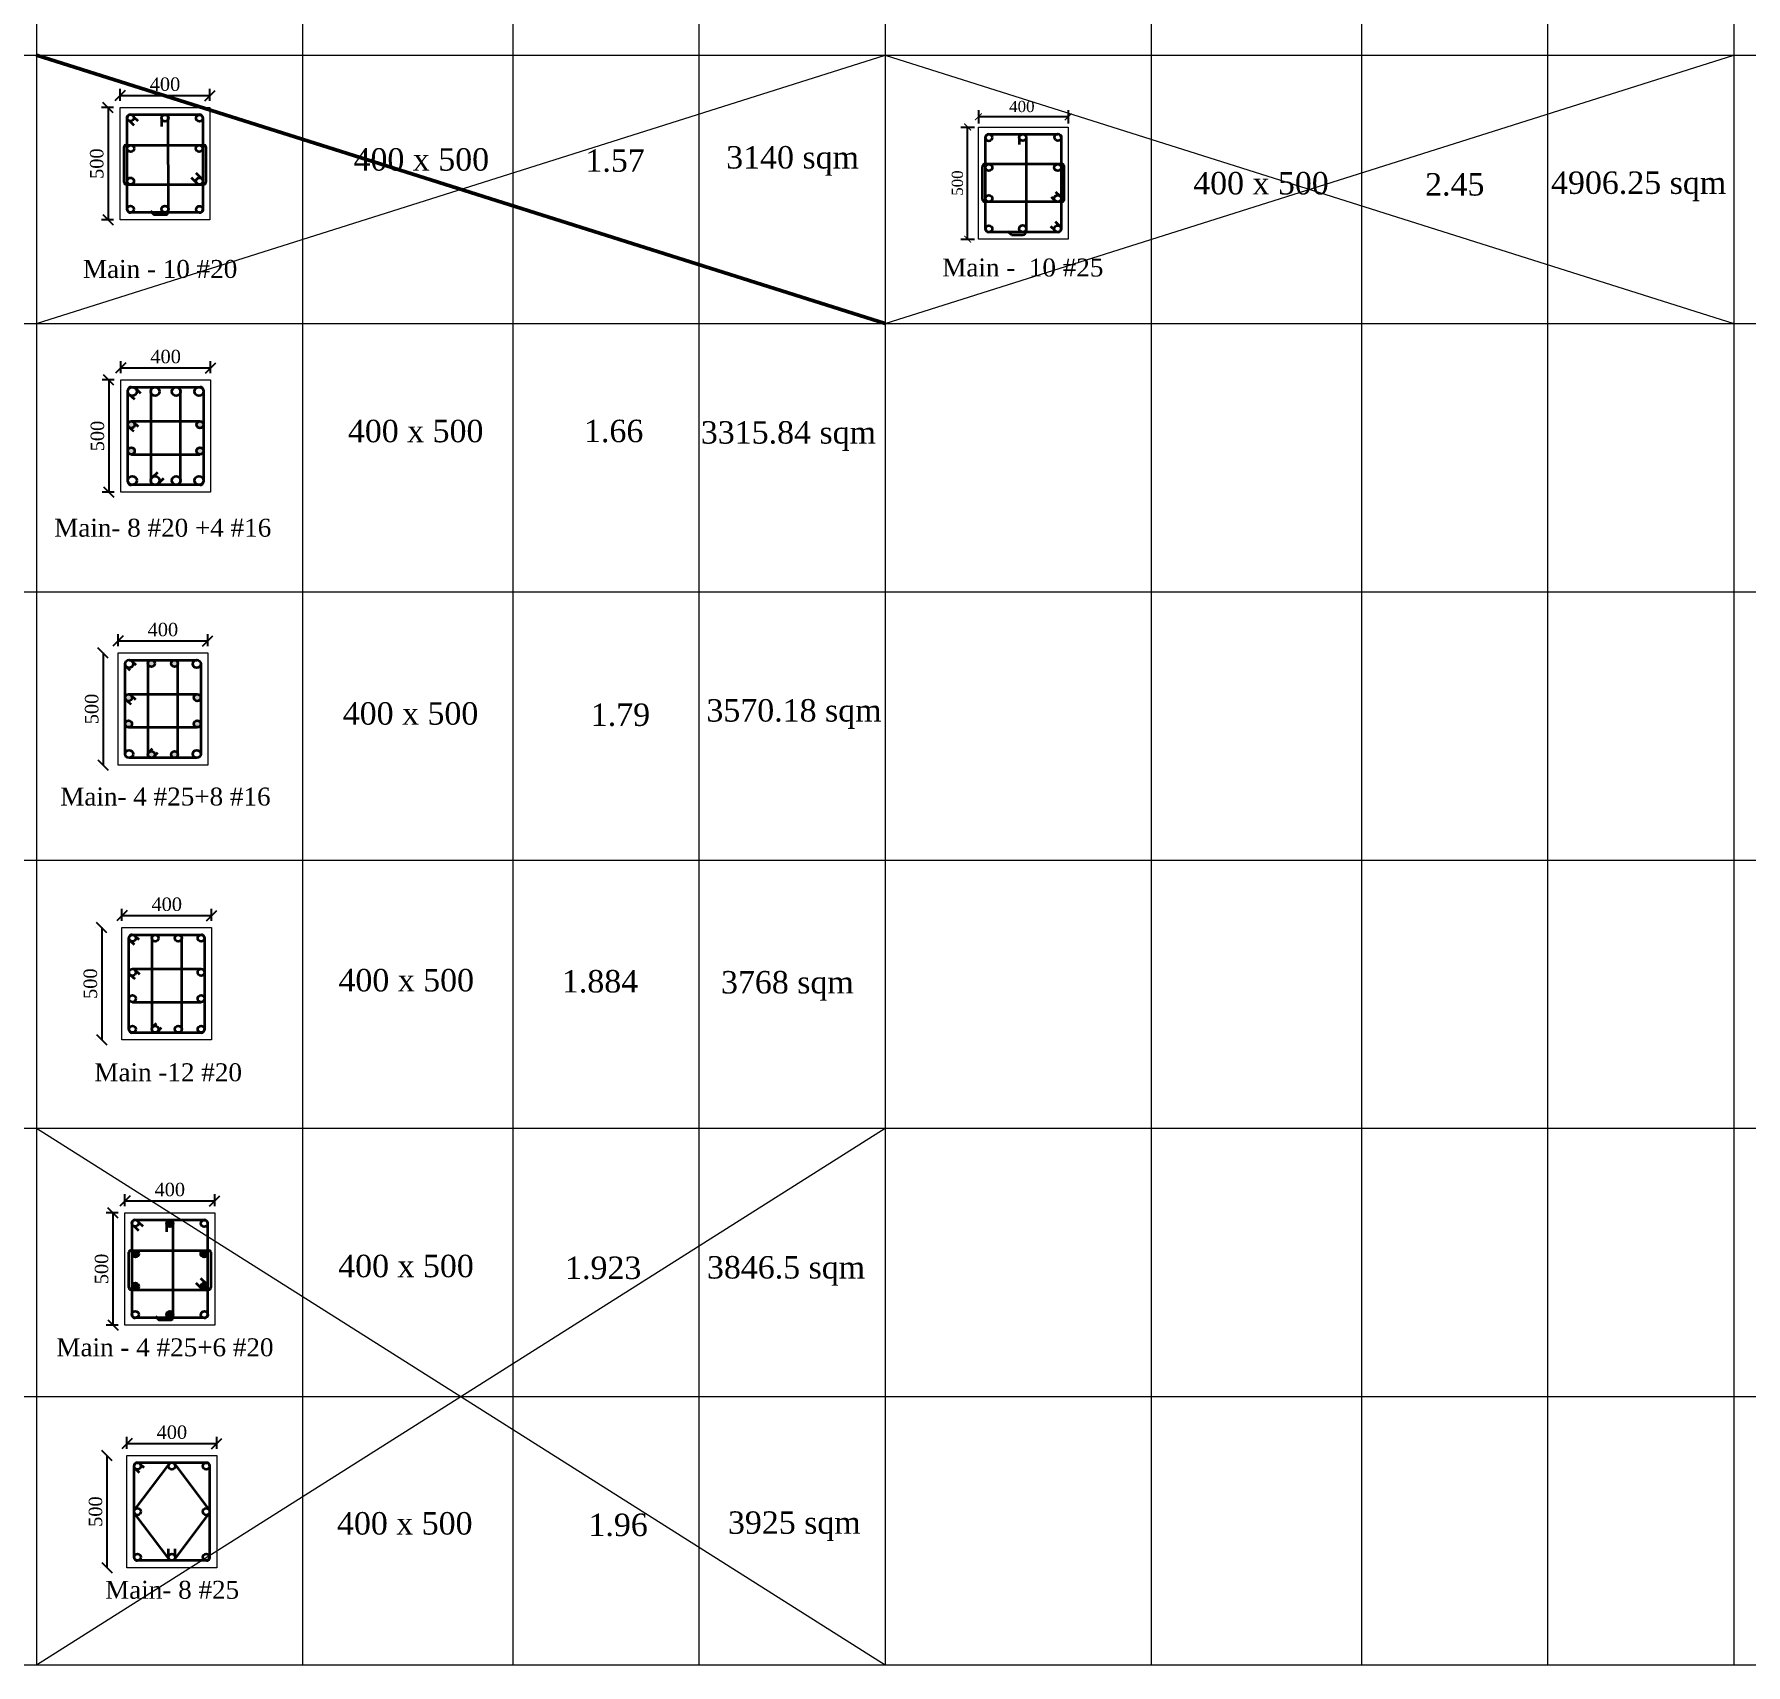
# Model space of a CAD drawing. Header units: millimetres. Extents: x -111267 to 10003021, y -40114 to 2142304.
# Drawn here: x 4318966 to 4357108, y 2074270 to 2110620 of the extents above; entities that cross this region are included whole.
import ezdxf

# ---------------------------------------------------------------- set-up
doc = ezdxf.new("R2010")
doc.units = ezdxf.units.MM
doc.header["$PDMODE"] = 2
doc.linetypes.add('DASHED2', pattern=[0.375, 0.25, -0.125])
doc.layers.add('5a.Hatch-TR-0', color=8, linetype='Continuous')
doc.layers.add('9.Title', color=7, linetype='Continuous')
for name, color, linetype, lineweight in [('object line', 23, 'Continuous', 13), ('reinmt', 241, 'Continuous', 40), ('S-Beam', 4, 'DASHED2', 15), ('S-Dim', 8, 'Continuous', 5)]:
    doc.layers.add(name, color=color, linetype=linetype, lineweight=lineweight)
doc.styles.add('DRIQsmall', font='times.ttf', dxfattribs={"height": 0.2})
doc.styles.add('Section_Scale_250', font='times.ttf', dxfattribs={"height": 250})
doc.styles.add('Times new roman', font='times.ttf', dxfattribs={"height": 300})
doc.dimstyles.new('Scale 20', dxfattribs={"dimscale": 0, "dimtxt": 250, "dimasz": 230, "dimexe": 150, "dimexo": 150, "dimgap": 100, "dimtad": 1, "dimtoh": 1, "dimdec": 0, "dimlfac": 0.2, "dimzin": 0, "dimdsep": 46, "dimtxsty": 'Times new roman', "dimblk": 'OBLIQUE', "dimcen": 0.09, "dimclrd": 256, "dimclrt": 3, "dimadec": 0, "dimazin": 0, "dimtfac": 1, "dimtdec": 0, "dimtofl": 0, "dimtmove": 0, "dimatfit": 3, "dimfxl": 150, "dimfxlon": 1, "dimtolj": 1, "dimtzin": 0, "dimarcsym": 0})
doc.dimstyles.new('Section_Scale 250', dxfattribs={"dimscale": 0, "dimtxt": 250, "dimasz": 150, "dimexe": 150, "dimexo": 150, "dimgap": 100, "dimtad": 1, "dimtoh": 1, "dimdec": 0, "dimlfac": 0.25, "dimzin": 0, "dimdsep": 46, "dimtxsty": 'Section_Scale_250', "dimblk": 'ARCHTICK', "dimcen": 0.09, "dimclrd": 256, "dimclrt": 3, "dimadec": 0, "dimazin": 0, "dimtfac": 1, "dimtdec": 0, "dimtofl": 0, "dimtmove": 0, "dimatfit": 3, "dimfxl": 150, "dimfxlon": 1, "dimtolj": 1, "dimtzin": 0, "dimarcsym": 0})

# ---------------------------------------------------------------- blocks, each defined once
blk = doc.blocks.new('_Oblique')
at = {"color": 0, "linetype": 'ByBlock', "lineweight": -2}
blk.add_line((-0.5, -0.5), (0.5, 0.5), dxfattribs=at)
blk = doc.blocks.new('*D693')
at = {"layer": 'Defpoints', "color": 0, "ltscale": 6, "transparency": 16777216}
for p in [(4320987, 2084344), (4320720, 2081844), (4320987, 2081844)]:
    blk.add_point(p, dxfattribs=at)
at = {"layer": 'S-Dim', "color": 0, "lineweight": -2, "ltscale": 6, "transparency": 16777216}
for p, q in [((4320837, 2084344), (4320570, 2084344)), ((4320837, 2081844), (4320570, 2081844))]:
    blk.add_line(p, q, dxfattribs=at)
at = {"layer": 'S-Dim', "lineweight": -2, "ltscale": 6, "transparency": 16777216}
blk.add_line((4320720, 2084344), (4320720, 2081844), dxfattribs=at)
at = {"layer": 'S-Dim', "lineweight": -2, "ltscale": 6, "transparency": 16777216, "xscale": 230, "yscale": 230, "zscale": 230}
for p, rotation in [((4320720, 2084344), 90), ((4320720, 2081844), 270)]:
    blk.add_blockref('_Oblique', p, dxfattribs=dict(at, rotation=rotation))
at = {"layer": 'S-Dim', "color": 3, "ltscale": 6, "transparency": 16777216, "insert": (4320468, 2083094), "char_height": 300, "attachment_point": 5, "rotation": 90, "style": 'Times new roman'}
blk.add_mtext('\\A1;500', dxfattribs=at)
blk = doc.blocks.new('*D694')
at = {"layer": 'Defpoints', "color": 0, "ltscale": 6, "transparency": 16777216}
for p in [(4322987, 2084611), (4320987, 2084344), (4322987, 2084344)]:
    blk.add_point(p, dxfattribs=at)
at = {"layer": 'S-Dim', "color": 0, "lineweight": -2, "ltscale": 6, "transparency": 16777216}
for p, q in [((4320987, 2084494), (4320987, 2084761)), ((4322987, 2084494), (4322987, 2084761))]:
    blk.add_line(p, q, dxfattribs=at)
at = {"layer": 'S-Dim', "lineweight": -2, "ltscale": 6, "transparency": 16777216}
blk.add_line((4320987, 2084611), (4322987, 2084611), dxfattribs=at)
at = {"layer": 'S-Dim', "lineweight": -2, "ltscale": 6, "transparency": 16777216, "xscale": 230, "yscale": 230, "zscale": 230, "rotation": 180}
blk.add_blockref('_Oblique', (4320987, 2084611), dxfattribs=at)
at = {"layer": 'S-Dim', "lineweight": -2, "ltscale": 6, "transparency": 16777216, "xscale": 230, "yscale": 230, "zscale": 230}
blk.add_blockref('_Oblique', (4322987, 2084611), dxfattribs=at)
at = {"layer": 'S-Dim', "color": 3, "ltscale": 6, "transparency": 16777216, "insert": (4321987, 2084863), "char_height": 300, "attachment_point": 5, "style": 'Times new roman'}
blk.add_mtext('\\A1;400', dxfattribs=at)
blk = doc.blocks.new('*D695')
at = {"layer": 'Defpoints', "color": 0, "ltscale": 6, "transparency": 16777216}
for p in [(4322919, 2090970), (4320919, 2090703), (4322919, 2090703)]:
    blk.add_point(p, dxfattribs=at)
at = {"layer": 'S-Dim', "color": 0, "lineweight": -2, "ltscale": 6, "transparency": 16777216}
for p, q in [((4320919, 2090853), (4320919, 2091120)), ((4322919, 2090853), (4322919, 2091120))]:
    blk.add_line(p, q, dxfattribs=at)
at = {"layer": 'S-Dim', "lineweight": -2, "ltscale": 6, "transparency": 16777216}
blk.add_line((4320919, 2090970), (4322919, 2090970), dxfattribs=at)
at = {"layer": 'S-Dim', "lineweight": -2, "ltscale": 6, "transparency": 16777216, "xscale": 230, "yscale": 230, "zscale": 230, "rotation": 180}
blk.add_blockref('_Oblique', (4320919, 2090970), dxfattribs=at)
at = {"layer": 'S-Dim', "lineweight": -2, "ltscale": 6, "transparency": 16777216, "xscale": 230, "yscale": 230, "zscale": 230}
blk.add_blockref('_Oblique', (4322919, 2090970), dxfattribs=at)
at = {"layer": 'S-Dim', "color": 3, "ltscale": 6, "transparency": 16777216, "insert": (4321919, 2091222), "char_height": 300, "attachment_point": 5, "style": 'Times new roman'}
blk.add_mtext('\\A1;400', dxfattribs=at)
blk = doc.blocks.new('*D696')
at = {"layer": 'Defpoints', "color": 0, "ltscale": 6, "transparency": 16777216}
for p in [(4320919, 2090703, 99385), (4320471, 2088203), (4320919, 2088203, 99385)]:
    blk.add_point(p, dxfattribs=at)
at = {"layer": 'S-Dim', "color": 0, "lineweight": -2, "ltscale": 6, "transparency": 16777216}
for p, q in [((4320322, 2090703), (4320321, 2090703)), ((4320322, 2088203), (4320321, 2088203))]:
    blk.add_line(p, q, dxfattribs=at)
at = {"layer": 'S-Dim', "lineweight": -2, "ltscale": 6, "transparency": 16777216}
blk.add_line((4320471, 2090703), (4320471, 2088203), dxfattribs=at)
at = {"layer": 'S-Dim', "lineweight": -2, "ltscale": 6, "transparency": 16777216, "xscale": 230, "yscale": 230, "zscale": 230}
for p, rotation in [((4320471, 2090703), 90), ((4320471, 2088203), 270)]:
    blk.add_blockref('_Oblique', p, dxfattribs=dict(at, rotation=rotation))
at = {"layer": 'S-Dim', "color": 3, "ltscale": 6, "transparency": 16777216, "insert": (4320218, 2089453), "char_height": 300, "attachment_point": 5, "rotation": 90, "style": 'Times new roman'}
blk.add_mtext('\\A1;500', dxfattribs=at)
blk = doc.blocks.new('*D701')
at = {"layer": 'Defpoints', "color": 0, "ltscale": 6, "transparency": 16777216}
for p in [(4320894, 2102912), (4320627, 2100412), (4320894, 2100412)]:
    blk.add_point(p, dxfattribs=at)
at = {"layer": 'S-Dim', "color": 0, "lineweight": -2, "ltscale": 6, "transparency": 16777216}
for p, q in [((4320744, 2102912), (4320477, 2102912)), ((4320744, 2100412), (4320477, 2100412))]:
    blk.add_line(p, q, dxfattribs=at)
at = {"layer": 'S-Dim', "lineweight": -2, "ltscale": 6, "transparency": 16777216}
blk.add_line((4320627, 2102912), (4320627, 2100412), dxfattribs=at)
at = {"layer": 'S-Dim', "lineweight": -2, "ltscale": 6, "transparency": 16777216, "xscale": 230, "yscale": 230, "zscale": 230}
for p, rotation in [((4320627, 2102912), 90), ((4320627, 2100412), 270)]:
    blk.add_blockref('_Oblique', p, dxfattribs=dict(at, rotation=rotation))
at = {"layer": 'S-Dim', "color": 3, "ltscale": 6, "transparency": 16777216, "insert": (4320375, 2101662), "char_height": 300, "attachment_point": 5, "rotation": 90, "style": 'Times new roman'}
blk.add_mtext('\\A1;500', dxfattribs=at)
blk = doc.blocks.new('*D702')
at = {"layer": 'Defpoints', "color": 0, "ltscale": 6, "transparency": 16777216}
for p in [(4322894, 2103179), (4320894, 2102912), (4322894, 2102912)]:
    blk.add_point(p, dxfattribs=at)
at = {"layer": 'S-Dim', "color": 0, "lineweight": -2, "ltscale": 6, "transparency": 16777216}
for p, q in [((4320894, 2103062), (4320894, 2103329)), ((4322894, 2103062), (4322894, 2103329))]:
    blk.add_line(p, q, dxfattribs=at)
at = {"layer": 'S-Dim', "lineweight": -2, "ltscale": 6, "transparency": 16777216}
blk.add_line((4320894, 2103179), (4322894, 2103179), dxfattribs=at)
at = {"layer": 'S-Dim', "lineweight": -2, "ltscale": 6, "transparency": 16777216, "xscale": 230, "yscale": 230, "zscale": 230, "rotation": 180}
blk.add_blockref('_Oblique', (4320894, 2103179), dxfattribs=at)
at = {"layer": 'S-Dim', "lineweight": -2, "ltscale": 6, "transparency": 16777216, "xscale": 230, "yscale": 230, "zscale": 230}
blk.add_blockref('_Oblique', (4322894, 2103179), dxfattribs=at)
at = {"layer": 'S-Dim', "color": 3, "ltscale": 6, "transparency": 16777216, "insert": (4321894, 2103432), "char_height": 300, "attachment_point": 5, "style": 'Times new roman'}
blk.add_mtext('\\A1;400', dxfattribs=at)
blk = doc.blocks.new('*D780')
at = {"layer": 'Defpoints', "color": 0, "ltscale": 6, "transparency": 16777216}
for p in [(4320880, 2108984), (4320613, 2106484), (4320880, 2106484)]:
    blk.add_point(p, dxfattribs=at)
at = {"layer": 'S-Dim', "color": 0, "lineweight": -2, "ltscale": 6, "transparency": 16777216}
for p, q in [((4320730, 2108984), (4320463, 2108984)), ((4320730, 2106484), (4320463, 2106484))]:
    blk.add_line(p, q, dxfattribs=at)
at = {"layer": 'S-Dim', "lineweight": -2, "ltscale": 6, "transparency": 16777216}
blk.add_line((4320613, 2108984), (4320613, 2106484), dxfattribs=at)
at = {"layer": 'S-Dim', "lineweight": -2, "ltscale": 6, "transparency": 16777216, "xscale": 230, "yscale": 230, "zscale": 230}
for p, rotation in [((4320613, 2108984), 90), ((4320613, 2106484), 270)]:
    blk.add_blockref('_Oblique', p, dxfattribs=dict(at, rotation=rotation))
at = {"layer": 'S-Dim', "color": 3, "ltscale": 6, "transparency": 16777216, "insert": (4320360, 2107734), "char_height": 300, "attachment_point": 5, "rotation": 90, "style": 'Times new roman'}
blk.add_mtext('\\A1;500', dxfattribs=at)
blk = doc.blocks.new('*D781')
at = {"layer": 'Defpoints', "color": 0, "ltscale": 6, "transparency": 16777216}
for p in [(4320880, 2108984), (4322880, 2109251), (4322880, 2108984)]:
    blk.add_point(p, dxfattribs=at)
at = {"layer": 'S-Dim', "color": 0, "lineweight": -2, "ltscale": 6, "transparency": 16777216}
for p, q in [((4320880, 2109134), (4320880, 2109401)), ((4322880, 2109134), (4322880, 2109401))]:
    blk.add_line(p, q, dxfattribs=at)
at = {"layer": 'S-Dim', "lineweight": -2, "ltscale": 6, "transparency": 16777216}
blk.add_line((4320880, 2109251), (4322880, 2109251), dxfattribs=at)
at = {"layer": 'S-Dim', "lineweight": -2, "ltscale": 6, "transparency": 16777216, "xscale": 230, "yscale": 230, "zscale": 230, "rotation": 180}
blk.add_blockref('_Oblique', (4320880, 2109251), dxfattribs=at)
at = {"layer": 'S-Dim', "lineweight": -2, "ltscale": 6, "transparency": 16777216, "xscale": 230, "yscale": 230, "zscale": 230}
blk.add_blockref('_Oblique', (4322880, 2109251), dxfattribs=at)
at = {"layer": 'S-Dim', "color": 3, "ltscale": 6, "transparency": 16777216, "insert": (4321880, 2109504), "char_height": 300, "attachment_point": 5, "style": 'Times new roman'}
blk.add_mtext('\\A1;400', dxfattribs=at)
blk = doc.blocks.new('*D841')
at = {"layer": 'Defpoints', "color": 0, "ltscale": 6, "transparency": 16777216}
for p in [(4322833, 2097094), (4320833, 2096827), (4322833, 2096827)]:
    blk.add_point(p, dxfattribs=at)
at = {"layer": 'S-Dim', "color": 0, "lineweight": -2, "ltscale": 6, "transparency": 16777216}
for p, q in [((4320833, 2096977), (4320833, 2097244)), ((4322833, 2096977), (4322833, 2097244))]:
    blk.add_line(p, q, dxfattribs=at)
at = {"layer": 'S-Dim', "lineweight": -2, "ltscale": 6, "transparency": 16777216}
blk.add_line((4320833, 2097094), (4322833, 2097094), dxfattribs=at)
at = {"layer": 'S-Dim', "lineweight": -2, "ltscale": 6, "transparency": 16777216, "xscale": 230, "yscale": 230, "zscale": 230, "rotation": 180}
blk.add_blockref('_Oblique', (4320833, 2097094), dxfattribs=at)
at = {"layer": 'S-Dim', "lineweight": -2, "ltscale": 6, "transparency": 16777216, "xscale": 230, "yscale": 230, "zscale": 230}
blk.add_blockref('_Oblique', (4322833, 2097094), dxfattribs=at)
at = {"layer": 'S-Dim', "color": 3, "ltscale": 6, "transparency": 16777216, "insert": (4321833, 2097346), "char_height": 300, "attachment_point": 5, "style": 'Times new roman'}
blk.add_mtext('\\A1;400', dxfattribs=at)
blk = doc.blocks.new('*D842')
at = {"layer": 'Defpoints', "color": 0, "ltscale": 6, "transparency": 16777216}
for p in [(4320833, 2096827, 99385), (4320500, 2094327), (4320833, 2094327, 99385)]:
    blk.add_point(p, dxfattribs=at)
at = {"layer": 'S-Dim', "color": 0, "lineweight": -2, "ltscale": 6, "transparency": 16777216}
for p, q in [((4320352, 2096827), (4320350, 2096827)), ((4320352, 2094327), (4320350, 2094327))]:
    blk.add_line(p, q, dxfattribs=at)
at = {"layer": 'S-Dim', "lineweight": -2, "ltscale": 6, "transparency": 16777216}
blk.add_line((4320500, 2096827), (4320500, 2094327), dxfattribs=at)
at = {"layer": 'S-Dim', "lineweight": -2, "ltscale": 6, "transparency": 16777216, "xscale": 230, "yscale": 230, "zscale": 230}
for p, rotation in [((4320500, 2096827), 90), ((4320500, 2094327), 270)]:
    blk.add_blockref('_Oblique', p, dxfattribs=dict(at, rotation=rotation))
at = {"layer": 'S-Dim', "color": 3, "ltscale": 6, "transparency": 16777216, "insert": (4320248, 2095577), "char_height": 300, "attachment_point": 5, "rotation": 90, "style": 'Times new roman'}
blk.add_mtext('\\A1;500', dxfattribs=at)
blk = doc.blocks.new('*D849')
at = {"layer": 'Defpoints', "color": 0, "ltscale": 6, "transparency": 16777216}
for p in [(4323033, 2079201), (4321033, 2078934), (4323033, 2078934)]:
    blk.add_point(p, dxfattribs=at)
at = {"layer": 'S-Dim', "color": 0, "lineweight": -2, "ltscale": 6, "transparency": 16777216}
for p, q in [((4321033, 2079084), (4321033, 2079351)), ((4323033, 2079084), (4323033, 2079351))]:
    blk.add_line(p, q, dxfattribs=at)
at = {"layer": 'S-Dim', "lineweight": -2, "ltscale": 6, "transparency": 16777216}
blk.add_line((4321033, 2079201), (4323033, 2079201), dxfattribs=at)
at = {"layer": 'S-Dim', "lineweight": -2, "ltscale": 6, "transparency": 16777216, "xscale": 230, "yscale": 230, "zscale": 230, "rotation": 180}
blk.add_blockref('_Oblique', (4321033, 2079201), dxfattribs=at)
at = {"layer": 'S-Dim', "lineweight": -2, "ltscale": 6, "transparency": 16777216, "xscale": 230, "yscale": 230, "zscale": 230}
blk.add_blockref('_Oblique', (4323033, 2079201), dxfattribs=at)
at = {"layer": 'S-Dim', "color": 3, "ltscale": 6, "transparency": 16777216, "insert": (4322033, 2079453), "char_height": 300, "attachment_point": 5, "style": 'Times new roman'}
blk.add_mtext('\\A1;400', dxfattribs=at)
blk = doc.blocks.new('*D850')
at = {"layer": 'Defpoints', "color": 0, "ltscale": 6, "transparency": 16777216}
for p in [(4321033, 2078934, 99385), (4320584, 2076434), (4321033, 2076434, 99385)]:
    blk.add_point(p, dxfattribs=at)
at = {"layer": 'S-Dim', "color": 0, "lineweight": -2, "ltscale": 6, "transparency": 16777216}
for p, q in [((4320436, 2078934), (4320434, 2078934)), ((4320436, 2076434), (4320434, 2076434))]:
    blk.add_line(p, q, dxfattribs=at)
at = {"layer": 'S-Dim', "lineweight": -2, "ltscale": 6, "transparency": 16777216}
blk.add_line((4320584, 2078934), (4320584, 2076434), dxfattribs=at)
at = {"layer": 'S-Dim', "lineweight": -2, "ltscale": 6, "transparency": 16777216, "xscale": 230, "yscale": 230, "zscale": 230}
for p, rotation in [((4320584, 2078934), 90), ((4320584, 2076434), 270)]:
    blk.add_blockref('_Oblique', p, dxfattribs=dict(at, rotation=rotation))
at = {"layer": 'S-Dim', "color": 3, "ltscale": 6, "transparency": 16777216, "insert": (4320332, 2077684), "char_height": 300, "attachment_point": 5, "rotation": 90, "style": 'Times new roman'}
blk.add_mtext('\\A1;500', dxfattribs=at)
blk = doc.blocks.new('_ArchTick')
at = {"color": 0, "linetype": 'ByBlock', "const_width": 0.15}
blk.add_lwpolyline([(-0.5, -0.5), (0.5, 0.5)], dxfattribs=at)
blk = doc.blocks.new('*D1219')
at = {"layer": 'Defpoints', "color": 0, "linetype": 'Continuous', "ltscale": 5}
for p in [(4339312, 2108551), (4339767, 2108551), (4339312, 2106051)]:
    blk.add_point(p, dxfattribs=at)
at = {"layer": 'S-Dim', "color": 0, "lineweight": -2, "ltscale": 6}
for p, q in [((4339617, 2108551), (4339917, 2108551)), ((4339617, 2106051), (4339917, 2106051))]:
    blk.add_line(p, q, dxfattribs=at)
at = {"layer": 'S-Dim', "lineweight": -2, "ltscale": 6}
blk.add_line((4339767, 2106051), (4339767, 2108551), dxfattribs=at)
at = {"layer": 'S-Dim', "linetype": 'ByBlock', "lineweight": -2, "ltscale": 5, "xscale": 150, "yscale": 150, "zscale": 150}
for p, rotation in [((4339767, 2108551), 90), ((4339767, 2106051), 270)]:
    blk.add_blockref('_ArchTick', p, dxfattribs=dict(at, rotation=rotation))
at = {"layer": 'S-Dim', "color": 3, "linetype": 'Continuous', "ltscale": 5, "insert": (4339540, 2107301), "char_height": 250, "attachment_point": 5, "rotation": 90, "style": 'Section_Scale_250'}
blk.add_mtext('\\A1;500', dxfattribs=at)
blk = doc.blocks.new('*D1220')
at = {"layer": 'Defpoints', "color": 0, "linetype": 'Continuous', "ltscale": 5}
for p in [(4340008, 2109281), (4342008, 2109281), (4340008, 2108778)]:
    blk.add_point(p, dxfattribs=at)
at = {"layer": 'S-Dim', "color": 0, "lineweight": -2, "ltscale": 6}
for p, q in [((4340008, 2108928), (4340008, 2108628)), ((4342008, 2108928), (4342008, 2108628))]:
    blk.add_line(p, q, dxfattribs=at)
at = {"layer": 'S-Dim', "lineweight": -2, "ltscale": 6}
blk.add_line((4342008, 2108778), (4340008, 2108778), dxfattribs=at)
at = {"layer": 'S-Dim', "linetype": 'ByBlock', "lineweight": -2, "ltscale": 5, "xscale": 150, "yscale": 150, "zscale": 150, "rotation": 180}
blk.add_blockref('_ArchTick', (4340008, 2108778), dxfattribs=at)
at = {"layer": 'S-Dim', "linetype": 'ByBlock', "lineweight": -2, "ltscale": 5, "xscale": 150, "yscale": 150, "zscale": 150}
blk.add_blockref('_ArchTick', (4342008, 2108778), dxfattribs=at)
at = {"layer": 'S-Dim', "color": 3, "linetype": 'Continuous', "ltscale": 5, "insert": (4340975, 2109006), "char_height": 250, "attachment_point": 5, "style": 'Section_Scale_250'}
blk.add_mtext('\\A1;400', dxfattribs=at)

msp = doc.modelspace()

# ---------------------------------------------------------------- hatches: boundary and pattern name
at = {"layer": '5a.Hatch-TR-0', "linetype": 'Continuous'}
h = msp.add_hatch(color=8, dxfattribs=at)
h.dxf.hatch_style = 1
h.paths.add_polyline_path([(4321052.8, 2101329, 1), (4321203.8, 2101329, 1)])
h.paths.add_polyline_path([(4321052.8, 2101915.5, 1), (4321203.9, 2101915.5, 1)])
h.paths.add_polyline_path([(4322584.1, 2101915.5, 1), (4322735.2, 2101915.5, 1)])
h.paths.add_polyline_path([(4322584, 2101329, 1), (4322735.1, 2101329, 1)])
h = msp.add_hatch(color=8, dxfattribs=at)
h.dxf.hatch_style = 1
h.paths.add_polyline_path([(4322166.5, 2096593, 1), (4322015.4, 2096593, 1)])
h.paths.add_polyline_path([(4321651.6, 2096592.8, 1), (4321500.5, 2096592.8, 1)])
h = msp.add_hatch(color=8, dxfattribs=at)
h.dxf.hatch_style = 1
h.paths.add_polyline_path([(4321651.6, 2094561.4, 0.6349148), (4321527.8, 2094619.6), (4321516.9, 2094608.5, 0.169643), (4321500.5, 2094561.4, 1)])
h.paths.add_polyline_path([(4322166.5, 2094561.2, 1), (4322015.4, 2094561.2, 1)])
h.paths.add_polyline_path([(4320992.3, 2095243.6, 1), (4321143.4, 2095243.6, 1)])
h.paths.add_polyline_path([(4321143.4, 2095830.2, 1), (4320992.4, 2095830.2, 1)])
h.paths.add_polyline_path([(4322523.6, 2095830.2, 1), (4322674.7, 2095830.2, 1)])
h.paths.add_polyline_path([(4322674.7, 2095243.6, 1), (4322523.6, 2095243.6, 1)])
h = msp.add_hatch(color=8, dxfattribs=at)
h.dxf.hatch_style = 1
edge = h.paths.add_edge_path()
edge.add_arc((4321987, 2084109.7), 75.5, 0, 360)
h = msp.add_hatch(color=8, dxfattribs=at)
h.dxf.hatch_style = 1
edge = h.paths.add_edge_path()
edge.add_arc((4321223.2, 2083432.7), 75.5, 0, 360)
h = msp.add_hatch(color=8, dxfattribs=at)
h.dxf.hatch_style = 1
edge = h.paths.add_edge_path()
edge.add_arc((4322750.8, 2083432.7), 75.5, 0, 360)
h = msp.add_hatch(color=8, dxfattribs=at)
h.dxf.hatch_style = 1
edge = h.paths.add_edge_path()
edge.add_arc((4321220, 2082705.1), 75.5, 0, 360)
h = msp.add_hatch(color=8, dxfattribs=at)
h.dxf.hatch_style = 1
edge = h.paths.add_edge_path()
edge.add_arc((4322754, 2082705.1), 75.5, 0, 360)
h = msp.add_hatch(color=8, dxfattribs=at)
h.dxf.hatch_style = 1
edge = h.paths.add_edge_path()
edge.add_arc((4321987, 2082078.6), 75.5, 0, 360)

# ---------------------------------------------------------------- linework, layer by layer
at = {"layer": 'object line'}
for points in [[(4320879.6, 2108984.2), (4322879.6, 2108984.2), (4322879.6, 2106484.2), (4320879.6, 2106484.2)], [(4320833.5, 2096827.1), (4322833.5, 2096827.1), (4322833.5, 2094327.1), (4320833.5, 2094327.1)], [(4321032.7, 2078933.9), (4323032.7, 2078933.9), (4323032.7, 2076433.9), (4321032.7, 2076433.9)]]:
    msp.add_lwpolyline(points, close=True, dxfattribs=at)
for points, elevation in [([(4342007.8, 2106050.6), (4340007.8, 2106050.6), (4340007.8, 2108550.6), (4342007.8, 2108550.6)], 99385), ([(4320893.9, 2102912.5), (4322893.9, 2102912.5), (4322893.9, 2100412.5), (4320893.9, 2100412.5)], 99385), ([(4320919, 2090703), (4322919, 2090703), (4322919, 2088203), (4320919, 2088203)], 198769.9), ([(4320987, 2084344.2), (4322987, 2084344.2), (4322987, 2081844.2), (4320987, 2081844.2)], 99385)]:
    msp.add_lwpolyline(points, close=True, dxfattribs=dict(at, elevation=elevation))
at = {"layer": 'reinmt', "linetype": 'Continuous', "lineweight": 35}
for p, q in [((4321037.6, 2106713.6), (4321037.6, 2108754.8)), ((4321096.2, 2108678.5), (4321184.3, 2108592.2)), ((4321109, 2108826.2), (4322650.1, 2108826.2)), ((4321187.4, 2108771.7), (4321275.8, 2108688.7)), ((4321804, 2108749.9), (4321804, 2108560.2)), ((4322721.5, 2108754.8), (4322721.5, 2106713.6)), ((4321006.8, 2108148.1), (4322752.3, 2108148.1)), ((4340165.8, 2106280, 99385), (4340165.8, 2108321.2, 99385)), ((4340237.2, 2108392.6, 99385), (4341778.4, 2108392.6, 99385)), ((4340918.3, 2108317, 99385), (4340918.3, 2108160.6, 99385)), ((4341069.3, 2108318.2, 99385), (4341069.4, 2106219.1, 99385)), ((4341849.7, 2108321.2, 99385), (4341849.7, 2106280, 99385)), ((4320966.8, 2107319.8), (4320966.8, 2108108.1)), ((4322792.3, 2108108.1), (4322792.3, 2107319.8)), ((4322461.6, 2107421.7), (4322586.3, 2107299.7)), ((4322565.5, 2107531.9), (4322691.1, 2107406.2)), ((4340095, 2106940.9, 99385), (4340095, 2107664, 99385)), ((4341862.3, 2107724.4, 99385), (4340153.2, 2107724.4, 99385)), ((4341920.5, 2106939.4, 99385), (4341920.5, 2107664.6, 99385)), ((4321016.8, 2107269.8), (4322742.3, 2107269.8)), ((4341823.2, 2107015.7, 99385), (4341734.9, 2107098.7, 99385)), ((4322650.1, 2106642.2), (4321109, 2106642.2)), ((4341862.3, 2106882.7, 99385), (4340153.2, 2106882.7, 99385)), ((4341724.9, 2106900.5, 99385), (4341636.6, 2106983.5, 99385)), ((4341706.9, 2106249.2, 99385), (4341618.5, 2106332.2, 99385)), ((4341815.8, 2106347.7, 99385), (4341727.7, 2106434, 99385)), ((4341778.4, 2106208.6, 99385), (4340237.2, 2106208.6, 99385)), ((4340747.6, 2106149.9, 99385), (4340664.4, 2106219.7, 99385)), ((4340747.6, 2106149.9, 99385), (4340999.4, 2106149.9, 99385)), ((4321052, 2100641.8, 99385), (4321052, 2102683, 99385)), ((4321090.5, 2102579.3, 99385), (4321198.7, 2102481.1, 99385)), ((4321123.4, 2102754.4, 99385), (4322664.5, 2102754.4, 99385)), ((4321226.3, 2102718.1, 99385), (4321330.9, 2102616.3, 99385)), ((4321560.9, 2102656.2, 99385), (4321560.9, 2100668.7, 99385)), ((4322227, 2100668.7, 99385), (4322227, 2102656.2, 99385)), ((4322735.9, 2102683, 99385), (4322735.9, 2100641.8, 99385)), ((4321084.7, 2101853.9, 99385), (4321183.6, 2101767.9, 99385)), ((4321128.3, 2101991.1, 99385), (4322659.6, 2101991.1, 99385)), ((4321179, 2101971.5, 99385), (4321282.8, 2101874, 99385)), ((4321130, 2101253.4, 99385), (4322659.6, 2101253.4, 99385)), ((4322664.5, 2100570.5, 99385), (4321123.4, 2100570.5, 99385)), ((4321592.2, 2100740.9, 99385), (4321717.9, 2100856.7, 99385)), ((4321724.9, 2100596, 99385), (4321853.7, 2100720.3, 99385)), ((4320991.6, 2094573.5), (4320991.6, 2096580.7)), ((4321008.2, 2096529), (4321096.4, 2096442.7)), ((4321079.9, 2096669), (4322587.1, 2096669)), ((4321140.3, 2096645.2), (4321228.6, 2096562.2)), ((4321500.5, 2096604.9), (4321500.5, 2094561.4)), ((4322166.5, 2094564.1), (4322166.5, 2096593)), ((4322675.4, 2096580.7), (4322675.4, 2094573.5)), ((4321024.3, 2095768.5), (4321123.2, 2095682.6)), ((4321067.9, 2095905.7), (4322599.2, 2095905.7)), ((4321118.6, 2095886.2), (4321222.4, 2095788.6)), ((4321069.5, 2095168.1), (4322599.1, 2095168.1)), ((4322586.4, 2094485.1), (4321079.3, 2094485.1)), ((4321516.9, 2094608.5), (4321601.7, 2094694.9)), ((4321634.5, 2094513.6), (4321717.7, 2094603.7)), ((4321077.1, 2088432.4, 198769.9), (4321077.1, 2090473.6, 198769.9)), ((4321103.6, 2090411.9, 298154.9), (4321191.7, 2090325.7, 298154.9)), ((4321148.4, 2090545, 198769.9), (4322689.6, 2090545, 198769.9)), ((4321207.7, 2090521.2, 298154.9), (4321296.1, 2090438.1, 298154.9)), ((4321586, 2090480.8, 198769.9), (4321586, 2088437.3, 198769.9)), ((4322252, 2088440, 198769.9), (4322252, 2090480.8, 198769.9)), ((4322761, 2090473.6, 198769.9), (4322761, 2088432.4, 198769.9)), ((4321109.8, 2089644.4, 198769.9), (4321208.7, 2089558.5, 198769.9)), ((4321153.4, 2089781.6, 198769.9), (4322684.7, 2089781.6, 198769.9)), ((4321204.1, 2089762.1, 198769.9), (4321307.9, 2089664.5, 198769.9)), ((4321155, 2089044, 198769.9), (4322684.7, 2089044, 198769.9)), ((4322689.6, 2088361, 198769.9), (4321148.4, 2088361, 198769.9)), ((4321602.4, 2088484.4, 198769.9), (4321687.2, 2088570.8, 198769.9)), ((4321720, 2088389.5, 198769.9), (4321803.2, 2088479.6, 198769.9)), ((4321145.1, 2082073.5, 99385), (4321145.1, 2084114.8, 99385)), ((4321216.4, 2084186.1, 99385), (4322757.6, 2084186.1, 99385)), ((4321294.9, 2084131.6, 99385), (4321383.2, 2084048.6, 99385)), ((4321911.5, 2084109.9, 99385), (4321911.5, 2083920.1, 99385)), ((4322828.9, 2084114.8, 99385), (4322828.9, 2082073.5, 99385)), ((4321203.6, 2084038.4, 99385), (4321291.8, 2083952.1, 99385)), ((4321074.3, 2082679.7, 99385), (4321074.3, 2083468, 99385)), ((4321114.3, 2083508, 99385), (4322859.7, 2083508, 99385)), ((4322899.7, 2083468, 99385), (4322899.7, 2082679.7, 99385)), ((4321124.3, 2082629.7, 99385), (4322849.7, 2082629.7, 99385)), ((4322569.1, 2082781.6, 99385), (4322693.7, 2082659.6, 99385)), ((4322672.9, 2082891.9, 99385), (4322798.5, 2082766.2, 99385)), ((4322757.6, 2082002.2, 99385), (4321216.4, 2082002.2, 99385)), ((4321262.2, 2078775.9), (4322803.3, 2078775.9)), ((4321190.8, 2076663.3), (4321190.8, 2078704.5)), ((4321206, 2077729.4), (4321971.3, 2078744.3)), ((4321217.3, 2078642.9, 99385), (4321305.4, 2078556.6, 99385)), ((4321321.5, 2078752.1, 99385), (4321409.8, 2078669, 99385)), ((4322093, 2078745.8), (4322858.9, 2077730.1)), ((4322874.7, 2078704.5), (4322874.7, 2076663.3)), ((4321972.4, 2076622), (4321206.6, 2077637.7)), ((4322859.4, 2077638.4), (4322094.2, 2076623.5)), ((4322803.3, 2076591.9), (4321262.2, 2076591.9)), ((4321957.6, 2076675.5), (4321957.6, 2076855)), ((4322108, 2076674.1), (4322108, 2076853.6))]:
    msp.add_line(p, q, dxfattribs=at)
msp.add_lwpolyline([(4321558.3, 2106678.8), (4321632.1, 2106597.2), (4321894.6, 2106597.2, 0.4142858), (4321954.6, 2106657.2), (4321954.1, 2108761.9)], format="xyb", dxfattribs=at)
at = {"layer": 'reinmt', "linetype": 'Continuous', "lineweight": 35, "elevation": 99385}
msp.add_lwpolyline([(4321665.8, 2082038.7), (4321739.5, 2081957.1), (4322002.1, 2081957.1, 0.4142858), (4322062.1, 2082017.1), (4322061.6, 2084121.8)], format="xyb", dxfattribs=at)
at = {"layer": 'reinmt', "linetype": 'Continuous', "lineweight": 35}
for centre, radius in [((4321109, 2108754.8), 75.5), ((4321879.6, 2108749.8), 75.5), ((4322647.6, 2108748.2), 75.5), ((4321115.8, 2108072.8), 75.5), ((4322643.3, 2108072.8), 75.5), ((4340239.7, 2108314.5, 99385), 75.5), ((4340993.8, 2108317, 99385), 75.5), ((4341778.4, 2108321.2, 99385), 75.5), ((4321112.5, 2107345.1), 75.5), ((4322646.6, 2107345.1), 75.5), ((4340241.4, 2107648.8, 99385), 75.5), ((4341774.2, 2107648.8, 99385), 75.5), ((4340241.4, 2106958.2, 99385), 75.5), ((4341774.2, 2106958.2, 99385), 75.5), ((4321110.7, 2106718.9), 75.5), ((4321879.6, 2106718.7), 75.5), ((4322650.1, 2106713.6), 75.5), ((4340240.9, 2106281.5, 99385), 75.5), ((4340993.8, 2106284.2, 99385), 75.5), ((4341774.5, 2106282.1, 99385), 75.5), ((4321150.6, 2102655.7, 198769.9), 98.2), ((4321659.1, 2102656.2, 99385), 98.2), ((4322128.8, 2102656.2, 99385), 98.2), ((4322637.3, 2102655.7, 198769.9), 98.2), ((4321128.3, 2101915.5, 99385), 75.5), ((4322659.6, 2101915.5, 99385), 75.5), ((4321128.3, 2101329, 99385), 75.5), ((4322659.6, 2101329, 99385), 75.5), ((4321150.6, 2100669.2, 198769.9), 98.2), ((4321659.1, 2100668.7, 99385), 98.2), ((4322128.8, 2100668.7, 99385), 98.2), ((4322637.3, 2100669.2, 198769.9), 98.2), ((4321079.9, 2096580.7), 88.4), ((4321576, 2096592.8), 75.5), ((4322091, 2096593), 75.5), ((4322587.1, 2096580.7), 88.4), ((4321067.9, 2095830.2), 75.5), ((4322599.2, 2095830.2), 75.5), ((4321067.9, 2095243.6), 75.5), ((4322599.1, 2095243.6), 75.5), ((4321079.9, 2094573.5), 88.4), ((4321576, 2094561.4), 75.5), ((4322091, 2094561.2), 75.5), ((4322587.1, 2094573.5), 88.4), ((4321153.4, 2090468.7, 298154.9), 75.5), ((4321661.5, 2090468.7, 198769.9), 75.5), ((4322176.5, 2090468.9, 198769.9), 75.5), ((4322684.7, 2090468.7, 298154.9), 75.5), ((4321153.4, 2089706.1, 198769.9), 75.5), ((4322684.7, 2089706.1, 198769.9), 75.5), ((4321153.4, 2089119.5, 198769.9), 75.5), ((4322684.7, 2089119.5, 198769.9), 75.5), ((4321153.4, 2088437.3, 298154.9), 75.5), ((4321661.5, 2088437.3, 198769.9), 75.5), ((4322176.5, 2088437.1, 198769.9), 75.5), ((4322684.7, 2088437.3, 298154.9), 75.5), ((4321216.4, 2084114.8, 99385), 75.5), ((4321987, 2084109.7, 99385), 75.5), ((4322755.1, 2084108.1, 99385), 75.5), ((4321223.2, 2083432.7, 99385), 75.5), ((4322750.8, 2083432.7, 99385), 75.5), ((4321220, 2082705.1, 99385), 75.5), ((4322754, 2082705.1, 99385), 75.5), ((4321218.2, 2082078.8, 99385), 75.5), ((4321987, 2082078.6, 99385), 75.5), ((4322757.6, 2082073.5, 99385), 75.5), ((4321267.1, 2078699.6, 99385), 75.5), ((4322032.7, 2078700.3), 75.5), ((4322798.4, 2078699.6, 99385), 75.5), ((4321266.3, 2077683.9), 75.5), ((4322799.1, 2077683.9), 75.5), ((4321267.1, 2076668.2, 99385), 75.5), ((4322032.7, 2076667.5), 75.5), ((4322798.4, 2076668.2, 99385), 75.5)]:
    msp.add_circle(centre, radius, dxfattribs=at)
for centre, radius, start, end in [((4321109, 2108754.8), 71.4, 90, 180), ((4322650.1, 2108754.8), 71.4, 360, 90), ((4321006.8, 2108108.1), 40, 90, 180), ((4322752.3, 2108108.1), 40, 0, 90), ((4340237.2, 2108321.2, 99385), 71.4, 90, 180), ((4341778.4, 2108321.2, 99385), 71.4, 0, 90), ((4340153.2, 2107666.2, 99385), 58.2, 90, 180), ((4341862.3, 2107666.2, 99385), 58.2, 0, 90), ((4321016.8, 2107319.8), 50, 180, 270), ((4322742.3, 2107319.8), 50, 270, 0), ((4321109, 2106713.6), 71.4, 180, 270), ((4322650.1, 2106713.6), 71.4, 270, 0), ((4340153.2, 2106940.9, 99385), 58.2, 180, 270), ((4341862.3, 2106940.9, 99385), 58.2, 270, 0), ((4340237.2, 2106280, 99385), 71.4, 180, 270), ((4341778.4, 2106280, 99385), 71.4, 270, 0), ((4340999.4, 2106219.9, 99385), 70, 270, 0), ((4321123.4, 2102683, 99385), 71.4, 90, 180), ((4322664.5, 2102683, 99385), 71.4, 360, 90), ((4321123.4, 2100641.8, 99385), 71.4, 180, 270), ((4322664.5, 2100641.8, 99385), 71.4, 270, 0), ((4321148.4, 2090473.6, 198769.9), 71.4, 90, 180), ((4322689.6, 2090473.6, 198769.9), 71.4, 360, 90), ((4321148.4, 2088432.4, 198769.9), 71.4, 180, 270), ((4322689.6, 2088432.4, 198769.9), 71.4, 270, 0), ((4321216.4, 2084114.8, 99385), 71.4, 90, 180), ((4322757.6, 2084114.8, 99385), 71.4, 360, 90), ((4321114.3, 2083468, 99385), 40, 90, 180), ((4322859.7, 2083468, 99385), 40, 0, 90), ((4321124.3, 2082679.7, 99385), 50, 180, 270), ((4322849.7, 2082679.7, 99385), 50, 270, 0), ((4321216.4, 2082073.5, 99385), 71.4, 180, 270), ((4322757.6, 2082073.5, 99385), 71.4, 270, 0), ((4321262.2, 2078704.5), 71.4, 90, 180), ((4322803.3, 2078704.5), 71.4, 360, 90), ((4321262.2, 2076663.3), 71.4, 180, 270), ((4322803.3, 2076663.3), 71.4, 270, 0)]:
    msp.add_arc(centre, radius, start, end, dxfattribs=at)
at = {"layer": 'S-Beam', "linetype": 'Continuous', "ltscale": 5}
for p, q in [((4319017.4, 2142303.8, -198769.9), (4319017.4, 2074269.5, -198769.9)), ((4337928.6, 2142303.8, -198769.9), (4337928.6, 2074269.5, -198769.9)), ((4356839.8, 2142303.8, -198769.9), (4356839.8, 2074269.5, -198769.9)), ((4324943.6, 2141303.8, -198769.9), (4324943.6, 2074269.5, -198769.9)), ((4329631.6, 2141303.8, -198769.9), (4329631.6, 2074269.5, -198769.9)), ((4333780.1, 2141303.8, -198769.9), (4333780.1, 2074269.5, -198769.9)), ((4343854.8, 2141303.8, -198769.9), (4343854.8, 2074269.5, -198769.9)), ((4348542.8, 2141303.8, -198769.9), (4348542.8, 2074269.5, -198769.9)), ((4352691.3, 2141303.8, -198769.9), (4352691.3, 2074269.5, -198769.9)), ((4297106.2, 2110149.5, 1750.1), (4394662.2, 2110149.5, -228993)), ((4319017.4, 2104169.5, -198769.9), (4337928.6, 2110149.5, -198769.9)), ((4337928.6, 2110149.5, -198769.9), (4356839.8, 2104169.5, -198769.9)), ((4337928.6, 2104169.5, -198769.9), (4356839.8, 2110149.5, -198769.9)), ((4297106.2, 2104169.5, 1750.1), (4394662.2, 2104169.5, -228993)), ((4297106.2, 2098189.5, 1750.1), (4394662.2, 2098189.5, -228993)), ((4297106.2, 2092209.5, 1750.1), (4394662.2, 2092209.5, -228993)), ((4297106.2, 2086229.5, 1750.1), (4394662.2, 2086229.5, -228993)), ((4319017.4, 2086229.5, -198769.9), (4337928.6, 2074269.5, -198769.9)), ((4319017.4, 2074269.5, -198769.9), (4337928.6, 2086229.5, -198769.9)), ((4297106.2, 2080249.5, 1750.1), (4394662.2, 2080249.5, -228993)), ((4297106.2, 2074269.5, 1750.1), (4394662.2, 2074269.5, -228993))]:
    msp.add_line(p, q, dxfattribs=at)
at = {"layer": 'S-Beam', "color": 4, "linetype": 'Continuous', "lineweight": 50, "ltscale": 5}
msp.add_line((4319017.4, 2110149.5, -198769.9), (4337928.6, 2104169.5, -198769.9), dxfattribs=at)

# ---------------------------------------------------------------- texts
at = {"color": 0, "linetype": 'Continuous', "char_height": 400, "attachment_point": 5, "style": 'Times new roman'}
for s, insert, width in [('Main - 10 #20', (4321771.7, 2105383.6), 3405.581), ('Main -  10 #25', (4340996.9, 2105415.6, 99385), 5852.571), ('Main- 8 #20 +4 #16', (4321829.4, 2099614.7, 99385), 6332.361), ('Main- 4 #25+8 #16 ', (4321889.2, 2093621.9, 99385), 5708.639), ('Main -12 #20', (4321951, 2087475.1, 298154.9), 3405.581), ('Main - 4 #25+6 #20 ', (4321879.2, 2081344, 99385), 6092.49), ('Main- 8 #25', (4322038.7, 2075937.8, 99385), 3405.581)]:
    msp.add_mtext(s, dxfattribs=dict(at, insert=insert, width=width))
at = {"layer": '9.Title', "linetype": 'Continuous', "lineweight": 9, "ltscale": 0.5, "char_height": 500, "width": 8540.737, "attachment_point": 5, "style": 'DRIQsmall'}
for s, insert in [('3140 sqm', (4335865.3, 2107794.3, -198769.9)), ('400 x 500', (4327592, 2107824.8, 99385)), ('1.57', (4331910.4, 2107798.4, 99385)), ('400 x 500', (4346304.4, 2107294.4, 99385)), ('2.45', (4350622.9, 2107268, 99385)), ('4906.25 sqm', (4354719.9, 2107228.9, -198769.9)), ('400 x 500', (4327466.2, 2101770, 99385)), ('1.66', (4331878.8, 2101770, 99385)), ('3315.84 sqm', (4335772.6, 2101661.7, -198769.9)), ('400 x 500', (4327351.7, 2095473.8)), ('1.79', (4332029.6, 2095444.1)), ('3570.18 sqm', (4335896.8, 2095464.8, -198769.9)), ('400 x 500', (4327256.1, 2089527.9, 198769.9)), ('1.884', (4331574.6, 2089501.5, 198769.9)), ('3768 sqm', (4335749.5, 2089404.6, -198769.9)), ('400 x 500', (4327250.6, 2083156, 99385)), ('1.923', (4331646, 2083114.8, 99385)), ('3846.5 sqm', (4335719.3, 2083049, -198769.9)), ('400 x 500', (4327223.2, 2077418.9)), ('1.96', (4331978.1, 2077384.5)), ('3925 sqm', (4335904.6, 2077358.4, -198769.9))]:
    msp.add_mtext(s, dxfattribs=dict(at, insert=insert))

# ---------------------------------------------------------------- dimensions: what is measured, and where the dimension line sits
at = {"layer": 'S-Dim', "ltscale": 6}
for base, p1, p2, picture, middle in [((4322879.6, 2109250.9), (4320879.6, 2108984.2), (4322879.6, 2108984.2), '*D781', (4321879.6, 2109503.5)), ((4322893.9, 2103179.1, 99385), (4320893.9, 2102912.5, 99385), (4322893.9, 2102912.5, 99385), '*D702', (4321893.9, 2103431.7, 99385)), ((4322833.5, 2097093.8), (4320833.5, 2096827.1), (4322833.5, 2096827.1), '*D841', (4321833.5, 2097346.4)), ((4322919, 2090969.7, 198769.9), (4320919, 2090703, 198769.9), (4322919, 2090703, 198769.9), '*D695', (4321919, 2091222.3, 198769.9)), ((4322987, 2084610.8, 99385), (4320987, 2084344.2, 99385), (4322987, 2084344.2, 99385), '*D694', (4321987, 2084863.4, 99385)), ((4323032.7, 2079200.6), (4321032.7, 2078933.9), (4323032.7, 2078933.9), '*D849', (4322032.7, 2079453.2))]:
    dim = msp.add_linear_dim(base=base, p1=p1, p2=p2, dimstyle='Scale 20', override={"dimscale": 1}, dxfattribs=at)
    dim.commit()
    dim.dimension.update_dxf_attribs({"geometry": picture, "text_midpoint": middle})
dim = msp.add_linear_dim(base=(4340007.8, 2108778.4, 99385), p1=(4342007.8, 2109281.4, 99385), p2=(4340007.8, 2109281.4, 99385), text='400', dimstyle='Section_Scale 250', override={"dimscale": 1}, dxfattribs=at)
dim.commit()
dim.dimension.update_dxf_attribs({"geometry": '*D1220', "text_midpoint": (4340975.3, 2108778.4, 99385), "dimtype": 160})
for base, p1, p2, picture, middle in [((4320612.9, 2106484.2), (4320879.6, 2108984.2), (4320879.6, 2106484.2), '*D780', (4320360.3, 2107734.2)), ((4320627.3, 2100412.5, 99385), (4320893.9, 2102912.5, 99385), (4320893.9, 2100412.5, 99385), '*D701', (4320374.7, 2101662.5, 99385)), ((4320500.2, 2094327.1, -99385), (4320833.5, 2096827.1), (4320833.5, 2094327.1), '*D842', (4320247.6, 2095577.1, -99385)), ((4320470.7, 2088203, 99385), (4320919, 2090703, 198769.9), (4320919, 2088203, 198769.9), '*D696', (4320218.1, 2089453, 99385)), ((4320720.3, 2081844.2, 99385), (4320987, 2084344.2, 99385), (4320987, 2081844.2, 99385), '*D693', (4320467.7, 2083094.2, 99385)), ((4320584.4, 2076433.9, -99385), (4321032.7, 2078933.9), (4321032.7, 2076433.9), '*D850', (4320331.8, 2077683.9, -99385))]:
    dim = msp.add_linear_dim(base=base, p1=p1, p2=p2, angle=90, dimstyle='Scale 20', override={"dimscale": 1}, dxfattribs=at)
    dim.commit()
    dim.dimension.update_dxf_attribs({"geometry": picture, "text_midpoint": middle})
dim = msp.add_linear_dim(base=(4339767.3, 2108550.6, 99385), p1=(4339312.4, 2106050.6, 99385), p2=(4339312.4, 2108550.6, 99385), angle=270, text='500', dimstyle='Section_Scale 250', override={"dimscale": 1}, dxfattribs=at)
dim.commit()
dim.dimension.update_dxf_attribs({"geometry": '*D1219', "text_midpoint": (4339767.3, 2107300.6, 99385), "dimtype": 160})

doc.saveas('drawing.dxf')
